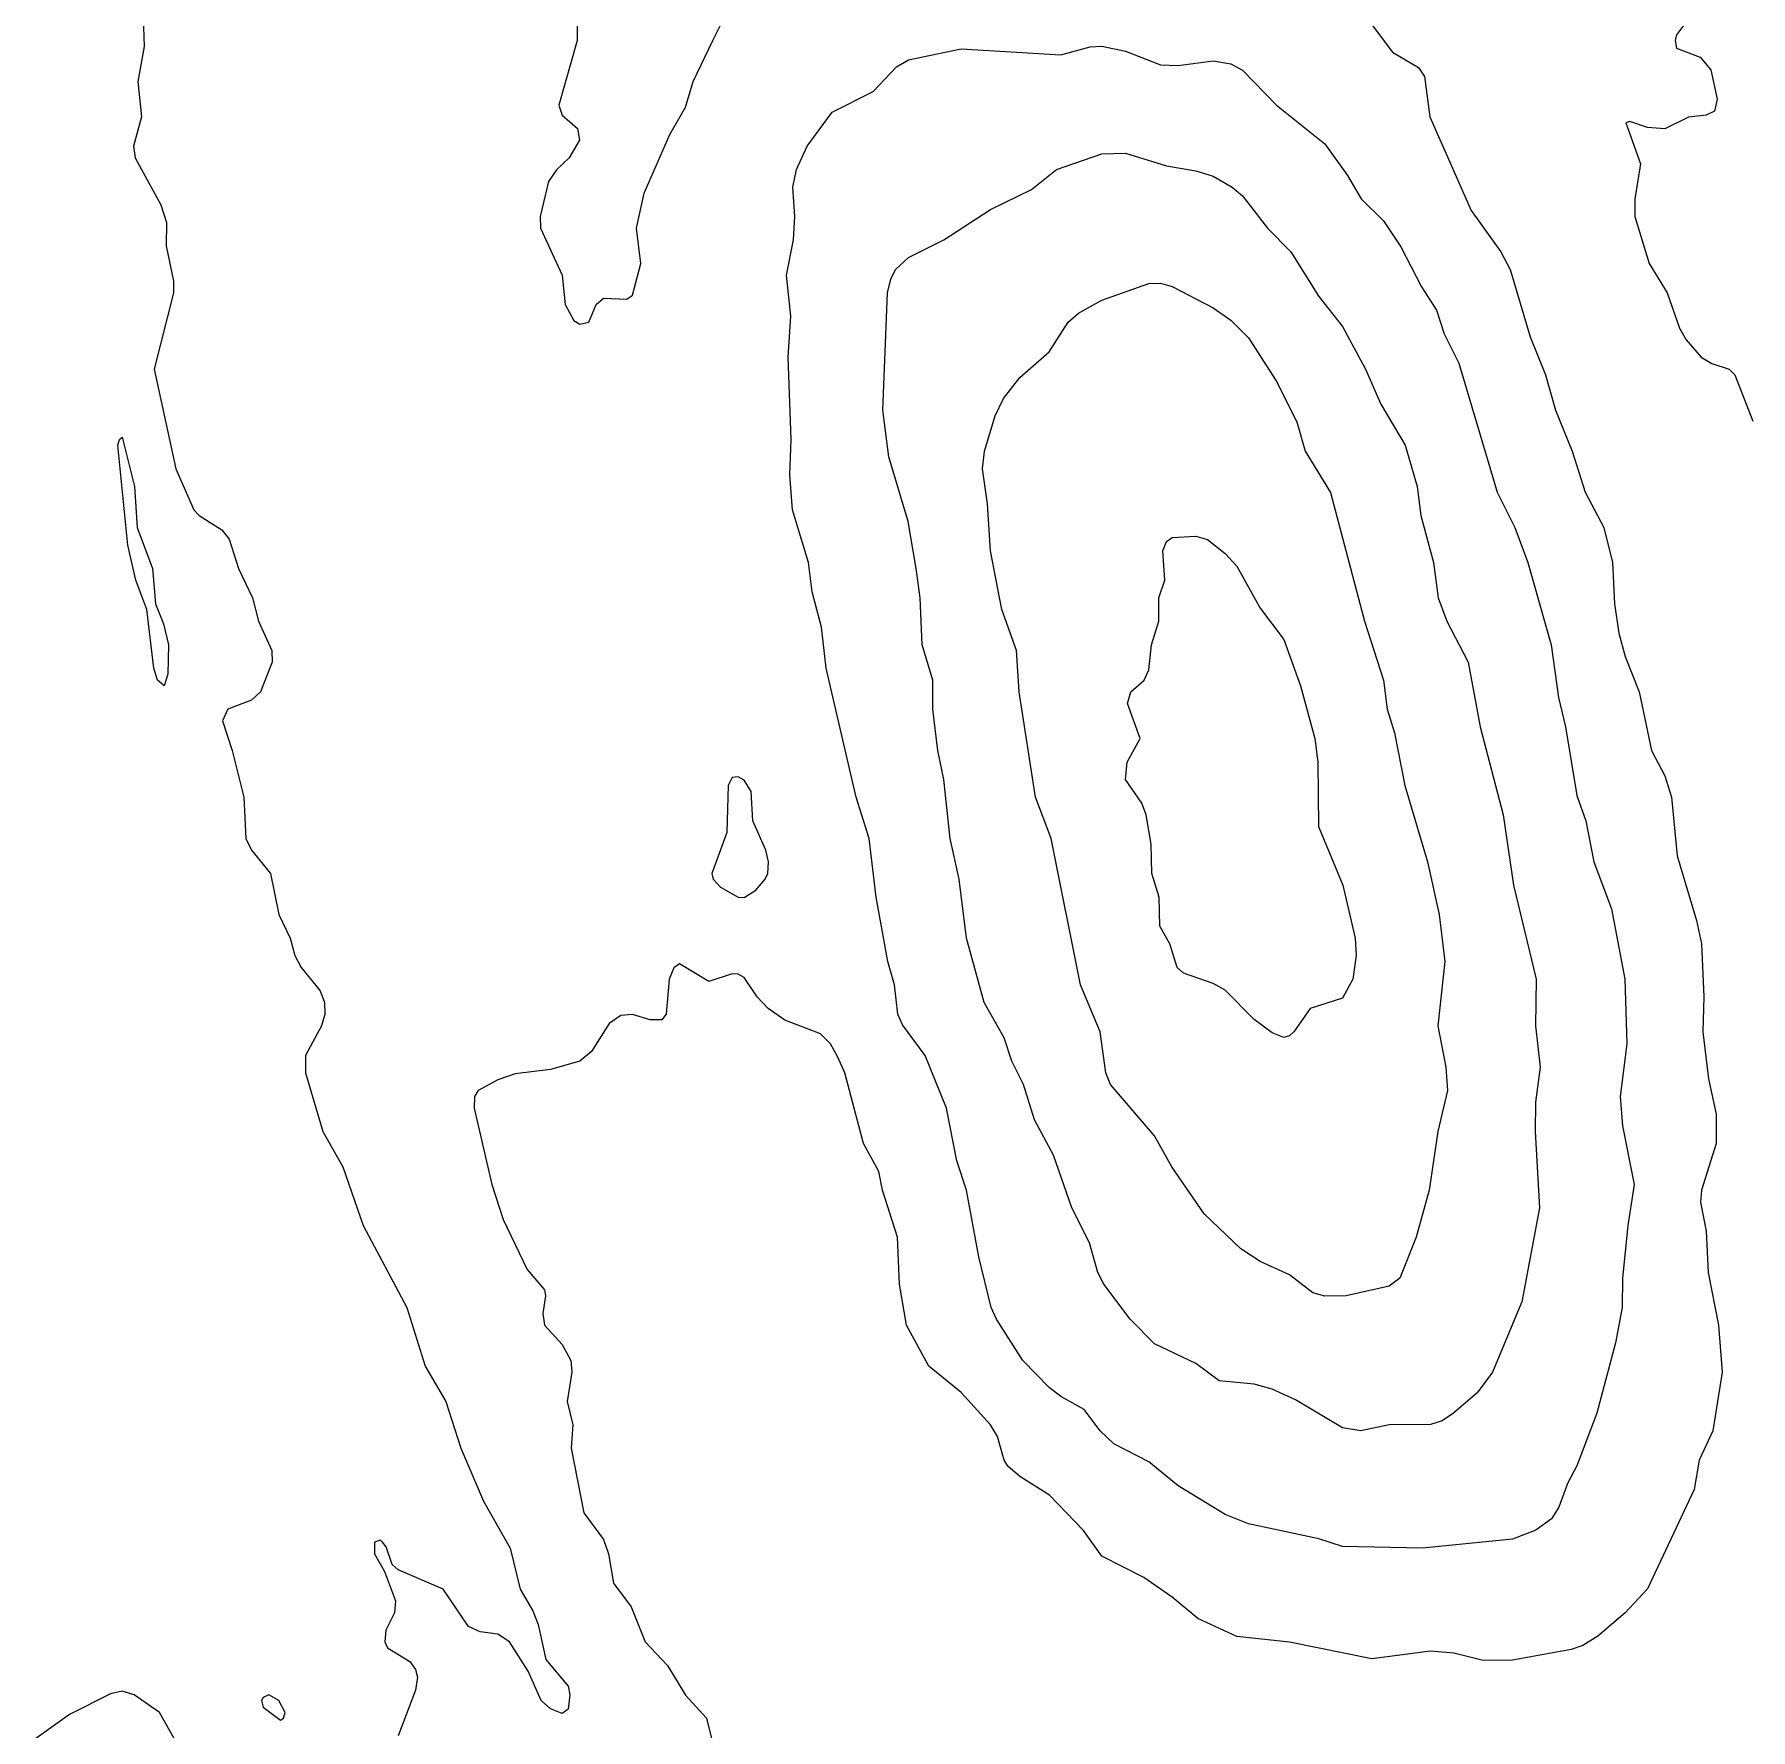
# Model space of a CAD drawing. Header units: inches. Extents: x 3311818 to 3313075, y 1372003 to 1372737.
# Drawn here: x 3312094.4 to 3312206, y 1372248.7 to 1372358.9 of the extents above; entities that cross this region are included whole.
import ezdxf

# ---------------------------------------------------------------- set-up
doc = ezdxf.new("R2010")
doc.units = ezdxf.units.IN
doc.header["$MEASUREMENT"] = 0

msp = doc.modelspace()

# ---------------------------------------------------------------- linework, layer by layer
for points, elevation in [([(3312101.51, 1372360.02), (3312101.58, 1372358.12), (3312101.17, 1372355.83), (3312101.41, 1372353.54), (3312100.89, 1372351.64), (3312101, 1372350.88), (3312102.67, 1372347.83), (3312103.04, 1372346.68), (3312103.02, 1372345.16), (3312103.49, 1372342.87), (3312103.49, 1372342.11), (3312102.24, 1372337.15), (3312103.65, 1372330.68), (3312104.8, 1372328.01), (3312105.15, 1372327.63), (3312106.64, 1372326.7), (3312107.11, 1372326.1), (3312107.72, 1372324.2), (3312108.63, 1372322.29), (3312109.01, 1372320.77), (3312109.88, 1372318.86), (3312109.89, 1372318.1), (3312109.15, 1372316.19), (3312108.55, 1372315.65), (3312107.02, 1372315.05), (3312106.67, 1372314.29), (3312107.31, 1372312.38), (3312108.05, 1372309.33), (3312108.19, 1372306.66), (3312108.55, 1372305.9), (3312109.8, 1372304.38), (3312110.34, 1372301.71), (3312111.06, 1372300.18), (3312111.38, 1372299.04), (3312111.78, 1372298.28), (3312113.01, 1372296.75), (3312113.3, 1372295.99), (3312113.32, 1372295.23), (3312113.11, 1372294.47), (3312112.06, 1372292.56), (3312112.07, 1372291.42), (3312113.19, 1372287.61), (3312114.5, 1372285.32), (3312115.82, 1372281.51), (3312118.66, 1372276.17), (3312119.84, 1372272.36), (3312121.19, 1372270.07), (3312122.15, 1372267.03), (3312123.63, 1372263.6), (3312125.37, 1372260.55), (3312126.01, 1372257.88), (3312126.84, 1372256.48), (3312127.19, 1372255.59), (3312127.68, 1372253.3), (3312129.13, 1372251.57), (3312129.24, 1372251.02), (3312129.13, 1372250.09), (3312128.75, 1372249.79), (3312127.99, 1372250.11), (3312127.38, 1372250.64), (3312126.53, 1372252.54), (3312125.32, 1372254.46), (3312124.56, 1372254.95), (3312123.41, 1372255.1), (3312122.65, 1372255.45), (3312121.01, 1372257.88), (3312118.08, 1372259.14), (3312117.7, 1372259.48), (3312117.31, 1372260.63), (3312117.07, 1372260.93), (3312116.93, 1372261.07), (3312116.55, 1372260.93), (3312116.55, 1372260.17), (3312117.19, 1372259.02), (3312117.91, 1372257.12), (3312117.85, 1372256.35), (3312117.29, 1372255.21), (3312117.22, 1372254.45), (3312117.4, 1372254.07), (3312118.84, 1372253.18), (3312119.22, 1372252.65), (3312119.34, 1372252.16), (3312119.22, 1372251.32), (3312118.09, 1372248.35)], 4497), ([(3312180.98, 1372360.02), (3312182.69, 1372357.74), (3312184.39, 1372356.74), (3312184.78, 1372356.17), (3312185.13, 1372353.54), (3312187.8, 1372347.45), (3312189.73, 1372344.77), (3312190.34, 1372343.63), (3312191.64, 1372339.25), (3312192.63, 1372336.77), (3312193.3, 1372334.49), (3312194.37, 1372331.82), (3312195.21, 1372329.15), (3312196.44, 1372326.86), (3312197, 1372324.58), (3312197.12, 1372321.91), (3312197.4, 1372320), (3312197.82, 1372318.48), (3312198.72, 1372316.19), (3312199.52, 1372312.38), (3312200.4, 1372310.72), (3312200.82, 1372309.33), (3312201.19, 1372305.52), (3312202.45, 1372301.33), (3312202.77, 1372299.8), (3312202.93, 1372296.37), (3312202.86, 1372294.09), (3312203.24, 1372291.04), (3312203.72, 1372288.75), (3312203.72, 1372286.84), (3312202.77, 1372283.8), (3312202.72, 1372283.03), (3312203.08, 1372281.13), (3312203.21, 1372278.46), (3312203.89, 1372275.03), (3312204.11, 1372271.98), (3312203.51, 1372268.17), (3312202.63, 1372266.26), (3312202.31, 1372264.35), (3312199.26, 1372257.89), (3312197.82, 1372256.35), (3312196.05, 1372254.83), (3312195.07, 1372254.21), (3312194.3, 1372253.95), (3312190.49, 1372253.27), (3312188.59, 1372253.25), (3312186.68, 1372253.72), (3312185.16, 1372253.84), (3312181.35, 1372253.36), (3312176.01, 1372254.44), (3312172.58, 1372254.81), (3312170.05, 1372255.97), (3312168.39, 1372257.36), (3312166.54, 1372258.64), (3312163.81, 1372260.02), (3312162.62, 1372261.69), (3312160.42, 1372263.98), (3312158.48, 1372265.19), (3312157.71, 1372265.86), (3312157.46, 1372266.26), (3312157.03, 1372267.79), (3312156.57, 1372268.55), (3312154.67, 1372270.65), (3312152.58, 1372272.36), (3312151.11, 1372275.03), (3312150.67, 1372277.7), (3312150.54, 1372280.75), (3312149.55, 1372283.8), (3312149.33, 1372285.02), (3312148.32, 1372286.84), (3312147.11, 1372291.42), (3312146.66, 1372292.44), (3312146.19, 1372293.32), (3312145.52, 1372293.97), (3312143.21, 1372294.85), (3312142.14, 1372295.61), (3312141.41, 1372296.37), (3312140.56, 1372297.62), (3312140.18, 1372297.83), (3312139.8, 1372297.85), (3312138.28, 1372297.37), (3312136.37, 1372298.5), (3312135.99, 1372298.25), (3312135.69, 1372297.52), (3312135.51, 1372295.23), (3312135.23, 1372294.87), (3312134.47, 1372294.87), (3312133.32, 1372295.21), (3312132.56, 1372295.16), (3312131.8, 1372294.63), (3312130.65, 1372292.82), (3312129.89, 1372292.19), (3312127.99, 1372291.64), (3312125.7, 1372291.37), (3312124.56, 1372290.97), (3312123.29, 1372290.27), (3312123.05, 1372289.89), (3312123.02, 1372289.13), (3312124.17, 1372284.18), (3312124.91, 1372281.89), (3312126.46, 1372278.65), (3312127.6, 1372277.32), (3312127.67, 1372276.94), (3312127.49, 1372275.79), (3312127.59, 1372275.03), (3312128.75, 1372273.77), (3312129.31, 1372272.74), (3312129.37, 1372271.98), (3312129.06, 1372270.07), (3312129.43, 1372268.55), (3312129.33, 1372267.03), (3312130.15, 1372262.83), (3312131.42, 1372261.1), (3312131.76, 1372260.17), (3312132.09, 1372258.26), (3312133.22, 1372256.73), (3312134.14, 1372254.45), (3312135.59, 1372252.92), (3312136.75, 1372250.98), (3312138.12, 1372249.49), (3312138.88, 1372246.44)], 4496), ([(3312129.72, 1372360.4), (3312129.71, 1372358.5), (3312128.53, 1372354.31), (3312128.75, 1372353.66), (3312129.73, 1372352.78), (3312129.87, 1372352.02), (3312129.2, 1372350.88), (3312128.37, 1372350.1), (3312127.85, 1372349.35), (3312127.31, 1372347.06), (3312127.34, 1372346.3), (3312128.75, 1372343.25), (3312128.94, 1372341.35), (3312129.51, 1372340.31), (3312129.89, 1372340.08), (3312130.48, 1372340.2), (3312130.96, 1372341.35), (3312131.42, 1372341.76), (3312132.94, 1372341.7), (3312133.32, 1372341.95), (3312133.86, 1372344.01), (3312133.57, 1372346.3), (3312134.07, 1372348.59), (3312135.74, 1372352.4), (3312136.75, 1372354.17), (3312137.26, 1372355.83), (3312138.53, 1372358.5), (3312139.48, 1372360.4)], 4496), ([(3312201.74, 1372359.64), (3312201.16, 1372358.88), (3312201.06, 1372358.5), (3312201.16, 1372358.01), (3312202.69, 1372357.42), (3312203.39, 1372356.59), (3312203.8, 1372354.69), (3312203.63, 1372353.92), (3312203.07, 1372353.65), (3312201.93, 1372353.52), (3312200.4, 1372352.77), (3312199.26, 1372352.84), (3312198.12, 1372353.24), (3312197.86, 1372353.16), (3312198.81, 1372350.49), (3312198.44, 1372348.21), (3312198.45, 1372347.06), (3312199.38, 1372344.01), (3312200.55, 1372342.11), (3312201.35, 1372339.82), (3312201.79, 1372339.06), (3312202.76, 1372337.92), (3312203.45, 1372337.51), (3312204.57, 1372337.15), (3312204.94, 1372336.77), (3312206.12, 1372333.77)], 4495), ([(3312184.65, 1372260.55), (3312179.44, 1372260.64), (3312177.91, 1372261.15), (3312173.34, 1372262.12), (3312171.82, 1372262.73), (3312168.77, 1372264.59), (3312166.86, 1372266.15), (3312164.58, 1372267.32), (3312163.7, 1372268.17), (3312162.67, 1372269.56), (3312161.14, 1372270.4), (3312160.38, 1372270.99), (3312158.67, 1372272.74), (3312156.96, 1372275.41), (3312156.63, 1372276.17), (3312155.81, 1372279.47), (3312155.01, 1372283.8), (3312154.39, 1372285.7), (3312153.72, 1372289.13), (3312152.34, 1372292.56), (3312150.85, 1372294.54), (3312150.55, 1372295.23), (3312150.34, 1372297.14), (3312149.91, 1372298.66), (3312149.14, 1372302.85), (3312148.69, 1372306.66), (3312147.84, 1372309.33), (3312145.89, 1372317.72), (3312145.59, 1372320.38), (3312144.99, 1372322.67), (3312144.75, 1372324.58), (3312143.72, 1372328.01), (3312143.54, 1372330.29), (3312143.62, 1372332.58), (3312143.44, 1372337.92), (3312143.61, 1372340.58), (3312143.32, 1372343.25), (3312143.78, 1372345.54), (3312143.87, 1372347.06), (3312143.74, 1372348.97), (3312143.97, 1372350.11), (3312144.66, 1372351.64), (3312146.28, 1372353.85), (3312148.95, 1372355.18), (3312150.47, 1372356.8), (3312151.24, 1372357.25), (3312154.67, 1372357.96), (3312161.14, 1372357.57), (3312163.05, 1372358.08), (3312163.81, 1372358.13), (3312165.34, 1372357.8), (3312167.62, 1372356.92), (3312168.77, 1372356.87), (3312171.05, 1372357.18), (3312172.2, 1372356.98), (3312172.96, 1372356.58), (3312175.17, 1372354.31), (3312178.3, 1372351.78), (3312179.78, 1372349.73), (3312180.66, 1372348.21), (3312182.11, 1372346.79), (3312183.25, 1372345.1), (3312184.58, 1372342.49), (3312185.55, 1372340.97), (3312186.06, 1372339.44), (3312187.01, 1372337.54), (3312189.51, 1372329.15), (3312190.65, 1372326.86), (3312191.49, 1372324.58), (3312193.01, 1372319.24), (3312193.49, 1372315.81), (3312193.95, 1372313.91), (3312194.68, 1372309.45), (3312195.27, 1372307.81), (3312195.77, 1372305.14), (3312196.93, 1372302.09), (3312197.79, 1372297.52), (3312197.92, 1372293.32), (3312197.49, 1372289.89), (3312197.65, 1372287.99), (3312198.41, 1372284.18), (3312197.98, 1372281.51), (3312197.65, 1372278.08), (3312197.62, 1372276.17), (3312197.18, 1372273.89), (3312195.98, 1372269.31), (3312194.68, 1372265.89), (3312194.06, 1372264.74), (3312193.51, 1372263.21), (3312193.03, 1372262.45), (3312192.02, 1372261.72), (3312190.49, 1372261.13), (3312184.65, 1372260.55)], 4497), ([(3312180.65, 1372268.17), (3312179.44, 1372268.37), (3312176.39, 1372270.17), (3312174.87, 1372270.87), (3312173.72, 1372271.19), (3312171.44, 1372271.41), (3312169.91, 1372272.55), (3312167.24, 1372273.82), (3312165.65, 1372275.41), (3312163.95, 1372277.7), (3312163.56, 1372278.46), (3312163.02, 1372280.37), (3312161.86, 1372282.65), (3312160.68, 1372286.08), (3312159.43, 1372288.37), (3312158.72, 1372290.66), (3312157.96, 1372292.18), (3312157.46, 1372293.71), (3312156.16, 1372295.99), (3312155.02, 1372300.18), (3312154.55, 1372304), (3312153.95, 1372306.66), (3312153.55, 1372310.48), (3312153.15, 1372312.38), (3312152.82, 1372315.05), (3312152.82, 1372316.95), (3312152.13, 1372319.24), (3312152, 1372322.29), (3312151.74, 1372324.2), (3312151.23, 1372327.25), (3312149.98, 1372331.44), (3312149.59, 1372334.49), (3312149.88, 1372342.11), (3312150.09, 1372343), (3312150.41, 1372343.63), (3312151.24, 1372344.4), (3312153.54, 1372345.54), (3312156.57, 1372347.53), (3312159.24, 1372348.82), (3312160.86, 1372350.11), (3312163.81, 1372351.14), (3312165.34, 1372351.18), (3312168.01, 1372350.35), (3312169.91, 1372350.04), (3312171.05, 1372349.68), (3312172.29, 1372348.97), (3312172.96, 1372348.41), (3312174.58, 1372346.3), (3312176.09, 1372344.78), (3312177.91, 1372341.86), (3312179.44, 1372339.91), (3312180.95, 1372337.15), (3312181.95, 1372334.87), (3312183.52, 1372332.2), (3312184.3, 1372329.53), (3312184.53, 1372327.63), (3312185.37, 1372324.58), (3312185.66, 1372322.29), (3312186.23, 1372320.77), (3312187.62, 1372318.1), (3312188.4, 1372313.91), (3312189.88, 1372308.19), (3312190.55, 1372303.61), (3312192.03, 1372297.52), (3312191.98, 1372294.47), (3312192.3, 1372291.8), (3312192, 1372289.51), (3312191.96, 1372287.61), (3312192.26, 1372282.65), (3312191.11, 1372276.55), (3312189.19, 1372271.98), (3312188.21, 1372270.63), (3312186.66, 1372269.31), (3312185.92, 1372268.81), (3312185.16, 1372268.57), (3312182.49, 1372268.56), (3312180.65, 1372268.17)], 4498), ([(3312179.69, 1372276.94), (3312178.3, 1372276.91), (3312177.53, 1372277.13), (3312176.01, 1372278.3), (3312174.1, 1372279.16), (3312172.85, 1372279.98), (3312170.47, 1372282.27), (3312168.35, 1372285.32), (3312167.24, 1372287.33), (3312164.38, 1372290.66), (3312164.07, 1372291.42), (3312163.7, 1372294.09), (3312162.42, 1372297.14), (3312160.51, 1372306.66), (3312159.5, 1372309.33), (3312158.45, 1372316.19), (3312158.26, 1372318.86), (3312157.31, 1372321.53), (3312156.58, 1372325.34), (3312156.39, 1372328.39), (3312156.06, 1372330.68), (3312156.18, 1372331.82), (3312156.89, 1372334.11), (3312157.42, 1372335.25), (3312158.48, 1372336.6), (3312160.38, 1372338.28), (3312161.63, 1372340.2), (3312162.29, 1372340.78), (3312163.81, 1372341.62), (3312166.86, 1372342.72), (3312167.62, 1372342.73), (3312168.39, 1372342.51), (3312171.05, 1372341.13), (3312172.2, 1372340.33), (3312173.34, 1372339.19), (3312175.13, 1372336.39), (3312176.49, 1372333.72), (3312177.03, 1372331.82), (3312178.68, 1372329.13), (3312180.88, 1372320.77), (3312182.11, 1372316.95), (3312182.35, 1372315.05), (3312182.83, 1372313.52), (3312183.51, 1372310.09), (3312184.97, 1372305.14), (3312185.74, 1372301.71), (3312186.09, 1372298.66), (3312185.64, 1372294.47), (3312186.16, 1372291.8), (3312186.27, 1372290.27), (3312185.65, 1372287.61), (3312185.08, 1372283.8), (3312184.24, 1372280.75), (3312183.17, 1372278.08), (3312182.49, 1372277.57), (3312179.69, 1372276.94)], 4499), ([(3312102.88, 1372316.57), (3312102.45, 1372316.94), (3312102.21, 1372317.72), (3312101.75, 1372321.53), (3312101.04, 1372323.43), (3312100.52, 1372325.72), (3312099.88, 1372332.2), (3312099.97, 1372332.58), (3312100.16, 1372332.73), (3312100.96, 1372329.53), (3312101.13, 1372326.86), (3312102.12, 1372324.2), (3312102.32, 1372321.91), (3312102.83, 1372320.61), (3312103.16, 1372319.24), (3312103.13, 1372317.34), (3312102.88, 1372316.57)], 4498), ([(3312176.28, 1372294.09), (3312176.01, 1372293.82), (3312175.63, 1372293.72), (3312174.87, 1372294.02), (3312173.72, 1372294.9), (3312171.82, 1372296.79), (3312171.05, 1372297.23), (3312169.12, 1372297.9), (3312168.71, 1372298.28), (3312168.23, 1372299.8), (3312167.59, 1372300.95), (3312167.53, 1372302.85), (3312167.05, 1372304.38), (3312167.01, 1372306.28), (3312166.69, 1372308.19), (3312166.4, 1372308.95), (3312165.35, 1372310.48), (3312165.46, 1372311.62), (3312166.31, 1372313.14), (3312165.47, 1372315.43), (3312165.69, 1372316.19), (3312166.56, 1372316.95), (3312166.86, 1372317.62), (3312167.04, 1372319.24), (3312167.52, 1372320.77), (3312167.51, 1372322.29), (3312167.91, 1372323.43), (3312167.77, 1372325.34), (3312168.01, 1372325.96), (3312168.39, 1372326.2), (3312169.91, 1372326.3), (3312170.67, 1372326.07), (3312171.82, 1372325.18), (3312172.58, 1372324.35), (3312174.1, 1372321.61), (3312175.63, 1372319.58), (3312176.71, 1372316.57), (3312177.66, 1372313.14), (3312177.85, 1372311.62), (3312177.89, 1372307.43), (3312179.47, 1372303.61), (3312180.27, 1372300.18), (3312180.34, 1372299.04), (3312180.11, 1372297.52), (3312179.44, 1372296.27), (3312177.34, 1372295.61), (3312176.28, 1372294.09)], 4500), ([(3312140.56, 1372302.82), (3312141.33, 1372303.3), (3312141.94, 1372304), (3312142.11, 1372304.38), (3312142.16, 1372305.14), (3312141.98, 1372305.9), (3312141.13, 1372307.81), (3312141.03, 1372309.71), (3312140.56, 1372310.44), (3312140.18, 1372310.66), (3312139.8, 1372310.61), (3312139.53, 1372310.09), (3312139.44, 1372307.04), (3312138.47, 1372304.38), (3312138.55, 1372304), (3312139.04, 1372303.49), (3312140.18, 1372302.85), (3312140.56, 1372302.82)], 4496), ([(3312103.65, 1372247.97), (3312102.58, 1372249.87), (3312100.93, 1372251.02), (3312100.16, 1372251.26), (3312099.4, 1372251.07), (3312096.73, 1372249.73), (3312094.45, 1372248.1)], 4497), ([(3312110.45, 1372249.37), (3312110.64, 1372249.49), (3312110.74, 1372249.87), (3312110.33, 1372250.64), (3312109.69, 1372251.02), (3312109.31, 1372250.83), (3312109.2, 1372250.64), (3312109.31, 1372250.21), (3312110.45, 1372249.37)], 4497)]:
    msp.add_lwpolyline(points, dxfattribs=dict(elevation=elevation))

doc.saveas('drawing.dxf')
